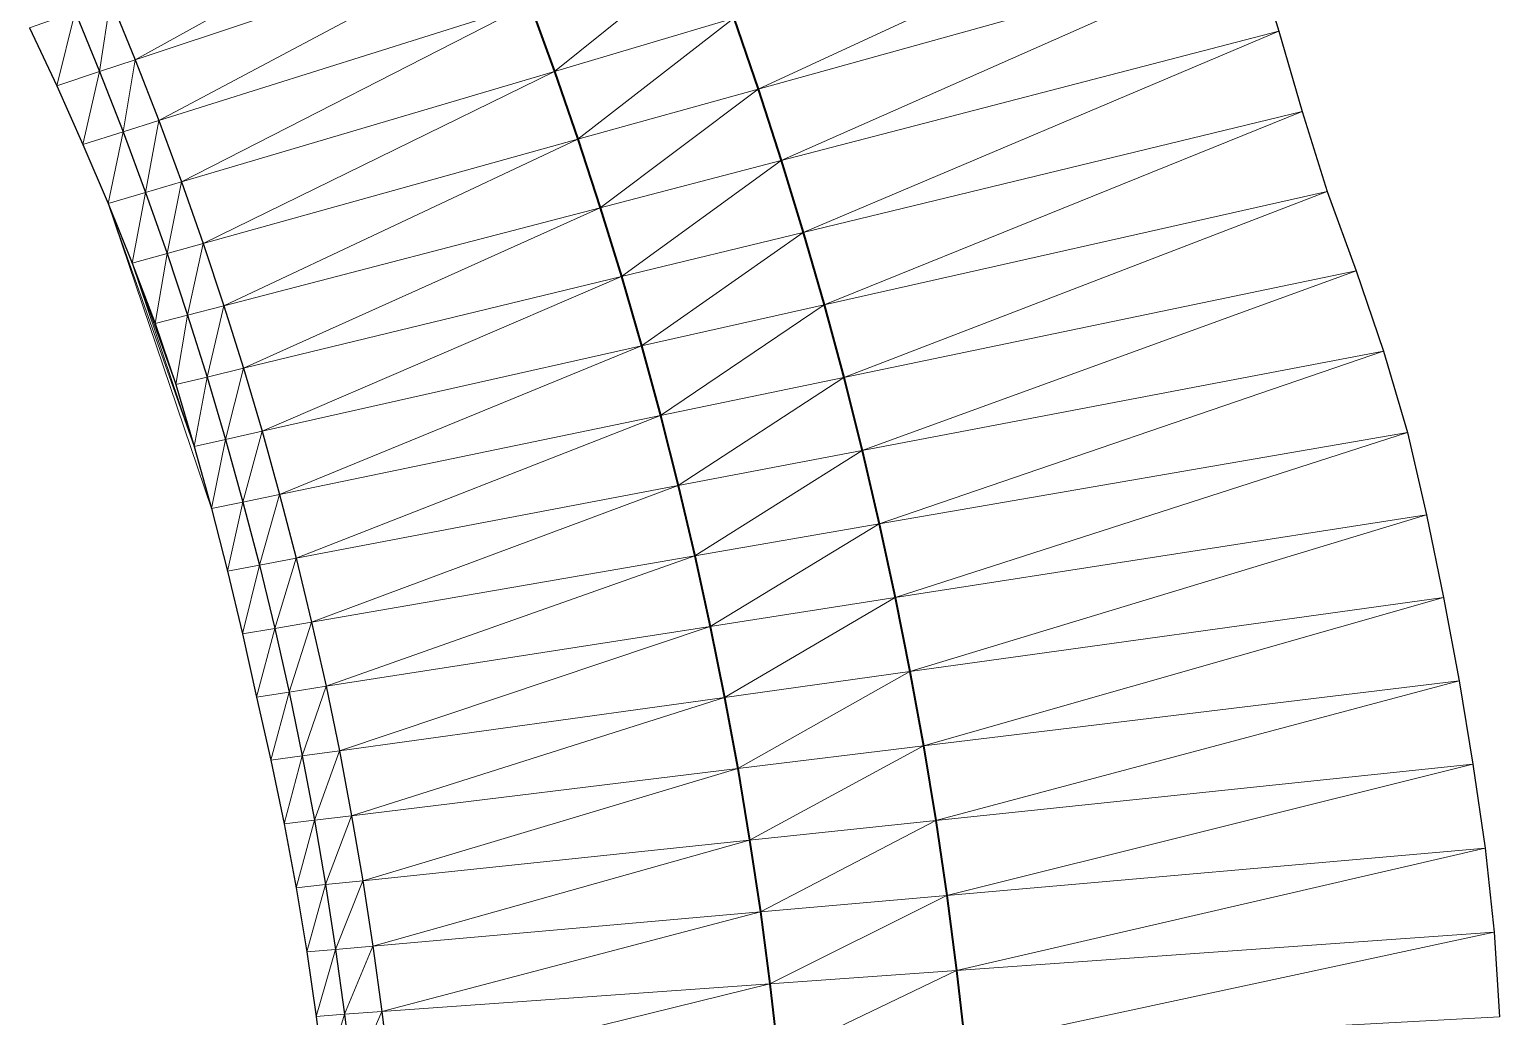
# Model space of a CAD drawing. Header units: metres. Extents: x 246428 to 246884, y 7418966 to 7419490.
# Drawn here: x 246570.84 to 246610.12, y 7419154.39 to 7419180.75 of the extents above; entities that cross this region are included whole.
import ezdxf

# ---------------------------------------------------------------- set-up
doc = ezdxf.new("R2010")
doc.units = ezdxf.units.M
doc.linetypes.add('blank name', pattern=[0])
doc.linetypes.add('HIDDEN', pattern=[9.525, 6.35, -3.175])
doc.layers.add('_12D_UNMAPPED', color=7, linetype='Continuous')
doc.layers.add('BATTER', color=250, linetype='HIDDEN', lineweight=25)
doc.layers.add('DRAINAGE_SWALE', color=7, linetype='CHANNEL_DASHDOT_X4', lineweight=40)
doc.styles.get("Standard").update_dxf_attribs({"font": 'romans.shx', "width": 0.65})
doc.linetypes.add('CHANNEL_DASHDOT_X4', pattern='A,6,-1,1,-1,0.004,[">",Standard,S=4,R=0,X=0,Y=-1.7144],0.004,1,-1,6,-1,1,-1', length=20.008)

msp = doc.modelspace()

# ---------------------------------------------------------------- linework, layer by layer
at = {"layer": '_12D_UNMAPPED', "color": 3, "linetype": 'blank name', "lineweight": 0}
for points in [[(246573.008, 7419181.55, 31.415), (246582.808, 7419184.993, 29.684), (246573.667, 7419179.937, 31.407)], [(246582.808, 7419184.993, 29.684), (246583.523, 7419183.217, 29.676), (246573.667, 7419179.937, 31.407)], [(246590.31, 7419179.15, 29.552), (246589.66, 7419181.045, 29.56), (246602.856, 7419184.952, 31.853)], [(246590.31, 7419179.15, 29.552), (246602.856, 7419184.952, 31.853), (246603.56, 7419182.835, 31.844)], [(246583.523, 7419183.217, 29.676), (246574.299, 7419178.312, 31.399), (246573.667, 7419179.937, 31.407)], [(246574.299, 7419178.312, 31.399), (246583.523, 7419183.217, 29.676), (246584.209, 7419181.428, 29.668)], [(246584.209, 7419181.428, 29.668), (246588.979, 7419182.927, 29.568), (246584.866, 7419179.625, 29.66)], [(246588.979, 7419182.927, 29.568), (246589.66, 7419181.045, 29.56), (246584.866, 7419179.625, 29.66)], [(246590.929, 7419177.244, 29.544), (246590.31, 7419179.15, 29.552), (246603.56, 7419182.835, 31.844)], [(246590.929, 7419177.244, 29.544), (246603.56, 7419182.835, 31.844), (246604.223, 7419180.703, 31.833)], [(246570.841, 7419180.788, 31.199), (246572.064, 7419181.218, 31.415), (246571.571, 7419179.24, 31.205)], [(246572.064, 7419181.218, 31.415), (246572.718, 7419179.621, 31.407), (246571.571, 7419179.24, 31.205)], [(246572.064, 7419181.218, 31.415), (246573.008, 7419181.55, 31.415), (246572.718, 7419179.621, 31.407)], [(246573.008, 7419181.55, 31.415), (246573.667, 7419179.937, 31.407), (246572.718, 7419179.621, 31.407)], [(246574.905, 7419176.676, 31.391), (246574.299, 7419178.312, 31.399), (246584.209, 7419181.428, 29.668)], [(246574.905, 7419176.676, 31.391), (246584.209, 7419181.428, 29.668), (246584.866, 7419179.625, 29.66)], [(246589.66, 7419181.045, 29.56), (246585.493, 7419177.811, 29.652), (246584.866, 7419179.625, 29.66)], [(246585.493, 7419177.811, 29.652), (246589.66, 7419181.045, 29.56), (246590.31, 7419179.15, 29.552)], [(246591.516, 7419175.325, 29.536), (246590.929, 7419177.244, 29.544), (246604.223, 7419180.703, 31.833)], [(246604.846, 7419178.557, 31.822), (246591.516, 7419175.325, 29.536), (246604.223, 7419180.703, 31.833)], [(246572.718, 7419179.621, 31.407), (246572.273, 7419177.675, 31.212), (246571.571, 7419179.24, 31.205)], [(246573.345, 7419178.013, 31.399), (246572.273, 7419177.675, 31.212), (246572.718, 7419179.621, 31.407)], [(246573.667, 7419179.937, 31.407), (246573.345, 7419178.013, 31.399), (246572.718, 7419179.621, 31.407)], [(246574.299, 7419178.312, 31.399), (246573.345, 7419178.013, 31.399), (246573.667, 7419179.937, 31.407)], [(246575.484, 7419175.028, 31.383), (246574.905, 7419176.676, 31.391), (246584.866, 7419179.625, 29.66)], [(246585.493, 7419177.811, 29.652), (246575.484, 7419175.028, 31.383), (246584.866, 7419179.625, 29.66)], [(246586.09, 7419175.985, 29.644), (246585.493, 7419177.811, 29.652), (246590.31, 7419179.15, 29.552)], [(246590.929, 7419177.244, 29.544), (246586.09, 7419175.985, 29.644), (246590.31, 7419179.15, 29.552)], [(246591.516, 7419175.325, 29.536), (246604.846, 7419178.557, 31.822), (246592.071, 7419173.395, 29.527)], [(246592.071, 7419173.395, 29.527), (246604.846, 7419178.557, 31.822), (246605.512, 7419176.418, 31.823)], [(246573.345, 7419178.013, 31.399), (246574.299, 7419178.312, 31.399), (246573.946, 7419176.392, 31.391)], [(246574.299, 7419178.312, 31.399), (246574.905, 7419176.676, 31.391), (246573.946, 7419176.392, 31.391)], [(246572.273, 7419177.675, 31.212), (246573.345, 7419178.013, 31.399), (246572.945, 7419176.095, 31.217)], [(246573.345, 7419178.013, 31.399), (246573.946, 7419176.392, 31.391), (246572.945, 7419176.095, 31.217)], [(246576.035, 7419173.368, 31.375), (246575.484, 7419175.028, 31.383), (246585.493, 7419177.811, 29.652)], [(246576.035, 7419173.368, 31.375), (246585.493, 7419177.811, 29.652), (246586.09, 7419175.985, 29.644)], [(246586.09, 7419175.985, 29.644), (246590.929, 7419177.244, 29.544), (246586.657, 7419174.147, 29.636)], [(246590.929, 7419177.244, 29.544), (246591.516, 7419175.325, 29.536), (246586.657, 7419174.147, 29.636)], [(246573.946, 7419176.392, 31.391), (246574.905, 7419176.676, 31.391), (246574.52, 7419174.76, 31.383)], [(246574.905, 7419176.676, 31.391), (246575.484, 7419175.028, 31.383), (246574.52, 7419174.76, 31.383)], [(246572.945, 7419176.095, 31.217), (246573.946, 7419176.392, 31.391), (246573.588, 7419174.501, 31.222)], [(246572.945, 7419176.095, 31.217), (246573.588, 7419174.501, 31.222), (246575.243, 7419169.611, 31.216)], [(246572.945, 7419176.095, 31.217), (246575.243, 7419169.611, 31.216), (246575.705, 7419167.951, 31.208)], [(246573.946, 7419176.392, 31.391), (246574.52, 7419174.76, 31.383), (246573.588, 7419174.501, 31.222)], [(246592.595, 7419171.455, 29.519), (246592.071, 7419173.395, 29.527), (246605.512, 7419176.418, 31.823)], [(246592.595, 7419171.455, 29.519), (246605.512, 7419176.418, 31.823), (246606.286, 7419174.295, 31.85)], [(246576.56, 7419171.699, 31.367), (246576.035, 7419173.368, 31.375), (246586.09, 7419175.985, 29.644)], [(246576.56, 7419171.699, 31.367), (246586.09, 7419175.985, 29.644), (246586.657, 7419174.147, 29.636)], [(246586.657, 7419174.147, 29.636), (246591.516, 7419175.325, 29.536), (246587.193, 7419172.298, 29.627)], [(246591.516, 7419175.325, 29.536), (246592.071, 7419173.395, 29.527), (246587.193, 7419172.298, 29.627)], [(246574.52, 7419174.76, 31.383), (246575.484, 7419175.028, 31.383), (246575.068, 7419173.117, 31.375)], [(246575.484, 7419175.028, 31.383), (246576.035, 7419173.368, 31.375), (246575.068, 7419173.117, 31.375)], [(246573.588, 7419174.501, 31.222), (246574.52, 7419174.76, 31.383), (246574.202, 7419172.891, 31.226)], [(246573.588, 7419174.501, 31.222), (246574.202, 7419172.891, 31.226), (246574.75, 7419171.26, 31.223)], [(246573.588, 7419174.501, 31.222), (246574.75, 7419171.26, 31.223), (246575.243, 7419169.611, 31.216)], [(246574.52, 7419174.76, 31.383), (246575.068, 7419173.117, 31.375), (246574.202, 7419172.891, 31.226)], [(246577.057, 7419170.019, 31.359), (246576.56, 7419171.699, 31.367), (246586.657, 7419174.147, 29.636)], [(246577.057, 7419170.019, 31.359), (246586.657, 7419174.147, 29.636), (246587.193, 7419172.298, 29.627)], [(246593.086, 7419169.505, 29.511), (246592.595, 7419171.455, 29.519), (246606.286, 7419174.295, 31.85)], [(246593.086, 7419169.505, 29.511), (246606.286, 7419174.295, 31.85), (246607.02, 7419172.154, 31.875)], [(246575.068, 7419173.117, 31.375), (246576.035, 7419173.368, 31.375), (246575.588, 7419171.463, 31.367)], [(246576.035, 7419173.368, 31.375), (246576.56, 7419171.699, 31.367), (246575.588, 7419171.463, 31.367)], [(246587.193, 7419172.298, 29.627), (246592.071, 7419173.395, 29.527), (246587.699, 7419170.439, 29.619)], [(246592.071, 7419173.395, 29.527), (246592.595, 7419171.455, 29.519), (246587.699, 7419170.439, 29.619)], [(246574.202, 7419172.891, 31.226), (246575.068, 7419173.117, 31.375), (246574.75, 7419171.26, 31.223)], [(246575.068, 7419173.117, 31.375), (246575.588, 7419171.463, 31.367), (246574.75, 7419171.26, 31.223)], [(246577.526, 7419168.329, 31.351), (246577.057, 7419170.019, 31.359), (246587.193, 7419172.298, 29.627)], [(246577.526, 7419168.329, 31.351), (246587.193, 7419172.298, 29.627), (246587.699, 7419170.439, 29.619)], [(246593.545, 7419167.544, 29.503), (246593.086, 7419169.505, 29.511), (246607.02, 7419172.154, 31.875)], [(246593.545, 7419167.544, 29.503), (246607.02, 7419172.154, 31.875), (246607.659, 7419169.985, 31.891)], [(246574.75, 7419171.26, 31.223), (246575.588, 7419171.463, 31.367), (246575.243, 7419169.611, 31.216)], [(246575.588, 7419171.463, 31.367), (246576.081, 7419169.799, 31.359), (246575.243, 7419169.611, 31.216)], [(246575.588, 7419171.463, 31.367), (246576.56, 7419171.699, 31.367), (246576.081, 7419169.799, 31.359)], [(246576.56, 7419171.699, 31.367), (246577.057, 7419170.019, 31.359), (246576.081, 7419169.799, 31.359)], [(246587.699, 7419170.439, 29.619), (246592.595, 7419171.455, 29.519), (246588.174, 7419168.571, 29.611)], [(246592.595, 7419171.455, 29.519), (246593.086, 7419169.505, 29.511), (246588.174, 7419168.571, 29.611)], [(246577.967, 7419166.63, 31.343), (246577.526, 7419168.329, 31.351), (246587.699, 7419170.439, 29.619)], [(246577.967, 7419166.63, 31.343), (246587.699, 7419170.439, 29.619), (246588.174, 7419168.571, 29.611)], [(246575.243, 7419169.611, 31.216), (246576.081, 7419169.799, 31.359), (246575.705, 7419167.951, 31.208)], [(246576.081, 7419169.799, 31.359), (246576.547, 7419168.126, 31.351), (246575.705, 7419167.951, 31.208)], [(246576.081, 7419169.799, 31.359), (246577.057, 7419170.019, 31.359), (246576.547, 7419168.126, 31.351)], [(246577.057, 7419170.019, 31.359), (246577.526, 7419168.329, 31.351), (246576.547, 7419168.126, 31.351)], [(246593.972, 7419165.575, 29.495), (246593.545, 7419167.544, 29.503), (246607.659, 7419169.985, 31.891)], [(246593.972, 7419165.575, 29.495), (246607.659, 7419169.985, 31.891), (246608.163, 7419167.786, 31.889)], [(246588.174, 7419168.571, 29.611), (246593.086, 7419169.505, 29.511), (246588.619, 7419166.693, 29.603)], [(246593.086, 7419169.505, 29.511), (246593.545, 7419167.544, 29.503), (246588.619, 7419166.693, 29.603)], [(246576.547, 7419168.126, 31.351), (246577.526, 7419168.329, 31.351), (246576.985, 7419166.443, 31.343)], [(246577.526, 7419168.329, 31.351), (246577.967, 7419166.63, 31.343), (246576.985, 7419166.443, 31.343)], [(246578.38, 7419164.922, 31.335), (246577.967, 7419166.63, 31.343), (246588.174, 7419168.571, 29.611)], [(246578.38, 7419164.922, 31.335), (246588.174, 7419168.571, 29.611), (246588.619, 7419166.693, 29.603)], [(246575.705, 7419167.951, 31.208), (246576.547, 7419168.126, 31.351), (246576.136, 7419166.282, 31.199)], [(246576.547, 7419168.126, 31.351), (246576.985, 7419166.443, 31.343), (246576.136, 7419166.282, 31.199)], [(246588.619, 7419166.693, 29.603), (246593.545, 7419167.544, 29.503), (246589.032, 7419164.806, 29.595)], [(246593.545, 7419167.544, 29.503), (246593.972, 7419165.575, 29.495), (246589.032, 7419164.806, 29.595)], [(246594.366, 7419163.598, 29.487), (246593.972, 7419165.575, 29.495), (246608.163, 7419167.786, 31.889)], [(246594.366, 7419163.598, 29.487), (246608.163, 7419167.786, 31.889), (246608.622, 7419165.576, 31.886)], [(246578.765, 7419163.206, 31.327), (246578.38, 7419164.922, 31.335), (246588.619, 7419166.693, 29.603)], [(246578.765, 7419163.206, 31.327), (246588.619, 7419166.693, 29.603), (246589.032, 7419164.806, 29.595)], [(246576.136, 7419166.282, 31.199), (246576.985, 7419166.443, 31.343), (246576.535, 7419164.603, 31.19)], [(246576.985, 7419166.443, 31.343), (246577.395, 7419164.752, 31.335), (246576.535, 7419164.603, 31.19)], [(246576.985, 7419166.443, 31.343), (246577.967, 7419166.63, 31.343), (246577.395, 7419164.752, 31.335)], [(246577.967, 7419166.63, 31.343), (246578.38, 7419164.922, 31.335), (246577.395, 7419164.752, 31.335)], [(246589.032, 7419164.806, 29.595), (246593.972, 7419165.575, 29.495), (246589.413, 7419162.91, 29.587)], [(246593.972, 7419165.575, 29.495), (246594.366, 7419163.598, 29.487), (246589.413, 7419162.91, 29.587)], [(246594.727, 7419161.612, 29.479), (246594.366, 7419163.598, 29.487), (246608.622, 7419165.576, 31.886)], [(246594.727, 7419161.612, 29.479), (246608.622, 7419165.576, 31.886), (246609.036, 7419163.355, 31.882)], [(246576.535, 7419164.603, 31.19), (246577.395, 7419164.752, 31.335), (246576.906, 7419162.917, 31.18)], [(246577.395, 7419164.752, 31.335), (246577.777, 7419163.052, 31.327), (246576.906, 7419162.917, 31.18)], [(246577.395, 7419164.752, 31.335), (246578.38, 7419164.922, 31.335), (246577.777, 7419163.052, 31.327)], [(246578.38, 7419164.922, 31.335), (246578.765, 7419163.206, 31.327), (246577.777, 7419163.052, 31.327)], [(246579.122, 7419161.482, 31.319), (246578.765, 7419163.206, 31.327), (246589.032, 7419164.806, 29.595)], [(246579.122, 7419161.482, 31.319), (246589.032, 7419164.806, 29.595), (246589.413, 7419162.91, 29.587)], [(246594.366, 7419163.598, 29.487), (246589.764, 7419161.007, 29.579), (246589.413, 7419162.91, 29.587)], [(246594.727, 7419161.612, 29.479), (246589.764, 7419161.007, 29.579), (246594.366, 7419163.598, 29.487)], [(246578.765, 7419163.206, 31.327), (246578.131, 7419161.345, 31.319), (246577.777, 7419163.052, 31.327)], [(246579.122, 7419161.482, 31.319), (246578.131, 7419161.345, 31.319), (246578.765, 7419163.206, 31.327)], [(246595.055, 7419159.619, 29.471), (246594.727, 7419161.612, 29.479), (246609.036, 7419163.355, 31.882)], [(246609.405, 7419161.125, 31.876), (246595.055, 7419159.619, 29.471), (246609.036, 7419163.355, 31.882)], [(246577.777, 7419163.052, 31.327), (246577.293, 7419161.229, 31.178), (246576.906, 7419162.917, 31.18)], [(246578.131, 7419161.345, 31.319), (246577.293, 7419161.229, 31.178), (246577.777, 7419163.052, 31.327)], [(246579.45, 7419159.751, 31.311), (246579.122, 7419161.482, 31.319), (246589.413, 7419162.91, 29.587)], [(246589.764, 7419161.007, 29.579), (246579.45, 7419159.751, 31.311), (246589.413, 7419162.91, 29.587)], [(246589.764, 7419161.007, 29.579), (246594.727, 7419161.612, 29.479), (246590.083, 7419159.097, 29.571)], [(246594.727, 7419161.612, 29.479), (246595.055, 7419159.619, 29.471), (246590.083, 7419159.097, 29.571)], [(246577.293, 7419161.229, 31.178), (246578.131, 7419161.345, 31.319), (246577.647, 7419159.531, 31.175)], [(246578.131, 7419161.345, 31.319), (246578.457, 7419159.63, 31.311), (246577.647, 7419159.531, 31.175)], [(246578.131, 7419161.345, 31.319), (246579.122, 7419161.482, 31.319), (246578.457, 7419159.63, 31.311)], [(246579.122, 7419161.482, 31.319), (246579.45, 7419159.751, 31.311), (246578.457, 7419159.63, 31.311)], [(246579.749, 7419158.013, 31.303), (246579.45, 7419159.751, 31.311), (246589.764, 7419161.007, 29.579)], [(246579.749, 7419158.013, 31.303), (246589.764, 7419161.007, 29.579), (246590.083, 7419159.097, 29.571)], [(246595.055, 7419159.619, 29.471), (246609.405, 7419161.125, 31.876), (246595.35, 7419157.619, 29.463)], [(246595.35, 7419157.619, 29.463), (246609.405, 7419161.125, 31.876), (246609.728, 7419158.886, 31.869)], [(246577.647, 7419159.531, 31.175), (246578.457, 7419159.63, 31.311), (246577.967, 7419157.826, 31.171)], [(246578.457, 7419159.63, 31.311), (246578.755, 7419157.909, 31.303), (246577.967, 7419157.826, 31.171)], [(246578.457, 7419159.63, 31.311), (246579.45, 7419159.751, 31.311), (246578.755, 7419157.909, 31.303)], [(246579.45, 7419159.751, 31.311), (246579.749, 7419158.013, 31.303), (246578.755, 7419157.909, 31.303)], [(246590.083, 7419159.097, 29.571), (246595.055, 7419159.619, 29.471), (246590.37, 7419157.18, 29.563)], [(246595.055, 7419159.619, 29.471), (246595.35, 7419157.619, 29.463), (246590.37, 7419157.18, 29.563)], [(246580.02, 7419156.268, 31.295), (246579.749, 7419158.013, 31.303), (246590.083, 7419159.097, 29.571)], [(246580.02, 7419156.268, 31.295), (246590.083, 7419159.097, 29.571), (246590.37, 7419157.18, 29.563)], [(246595.612, 7419155.613, 29.455), (246595.35, 7419157.619, 29.463), (246609.728, 7419158.886, 31.869)], [(246595.612, 7419155.613, 29.455), (246609.728, 7419158.886, 31.869), (246609.974, 7419156.637, 31.855)], [(246578.755, 7419157.909, 31.303), (246579.749, 7419158.013, 31.303), (246579.023, 7419156.181, 31.295)], [(246579.749, 7419158.013, 31.303), (246580.02, 7419156.268, 31.295), (246579.023, 7419156.181, 31.295)], [(246577.967, 7419157.826, 31.171), (246578.755, 7419157.909, 31.303), (246578.253, 7419156.113, 31.166)], [(246578.755, 7419157.909, 31.303), (246579.023, 7419156.181, 31.295), (246578.253, 7419156.113, 31.166)], [(246590.37, 7419157.18, 29.563), (246595.35, 7419157.619, 29.463), (246590.625, 7419155.257, 29.555)], [(246595.35, 7419157.619, 29.463), (246595.612, 7419155.613, 29.455), (246590.625, 7419155.257, 29.555)], [(246580.261, 7419154.518, 31.287), (246580.02, 7419156.268, 31.295), (246590.37, 7419157.18, 29.563)], [(246580.261, 7419154.518, 31.287), (246590.37, 7419157.18, 29.563), (246590.625, 7419155.257, 29.555)], [(246595.84, 7419153.601, 29.447), (246595.612, 7419155.613, 29.455), (246609.974, 7419156.637, 31.855)], [(246595.84, 7419153.601, 29.447), (246609.974, 7419156.637, 31.855), (246610.118, 7419154.38, 31.83)], [(246578.253, 7419156.113, 31.166), (246579.023, 7419156.181, 31.295), (246578.505, 7419154.392, 31.16)], [(246579.023, 7419156.181, 31.295), (246579.263, 7419154.447, 31.287), (246578.505, 7419154.392, 31.16)], [(246579.023, 7419156.181, 31.295), (246580.02, 7419156.268, 31.295), (246579.263, 7419154.447, 31.287)], [(246580.02, 7419156.268, 31.295), (246580.261, 7419154.518, 31.287), (246579.263, 7419154.447, 31.287)], [(246580.473, 7419152.762, 31.278), (246580.261, 7419154.518, 31.287), (246590.625, 7419155.257, 29.555)], [(246580.473, 7419152.762, 31.278), (246590.625, 7419155.257, 29.555), (246590.848, 7419153.328, 29.547)], [(246590.625, 7419155.257, 29.555), (246595.612, 7419155.613, 29.455), (246590.848, 7419153.328, 29.547)], [(246595.612, 7419155.613, 29.455), (246595.84, 7419153.601, 29.447), (246590.848, 7419153.328, 29.547)], [(246579.263, 7419154.447, 31.287), (246580.261, 7419154.518, 31.287), (246579.475, 7419152.707, 31.278)], [(246580.261, 7419154.518, 31.287), (246580.473, 7419152.762, 31.278), (246579.475, 7419152.707, 31.278)], [(246578.505, 7419154.392, 31.16), (246579.263, 7419154.447, 31.287), (246578.722, 7419152.666, 31.153)], [(246579.263, 7419154.447, 31.287), (246579.475, 7419152.707, 31.278), (246578.722, 7419152.666, 31.153)]]:
    msp.add_3dface(points, dxfattribs=at)
at = {"layer": 'BATTER'}
for points in [[(246603.56, 7419182.835, 31.844), (246604.223, 7419180.703, 31.833), (246604.846, 7419178.557, 31.822), (246605.512, 7419176.418, 31.823), (246606.286, 7419174.295, 31.85), (246607.02, 7419172.154, 31.875), (246607.659, 7419169.985, 31.891), (246608.163, 7419167.786, 31.889), (246608.622, 7419165.576, 31.886), (246609.036, 7419163.355, 31.882), (246609.405, 7419161.125, 31.876), (246609.728, 7419158.886, 31.869), (246609.974, 7419156.637, 31.855), (246610.118, 7419154.38, 31.83)], [(246572.064, 7419181.218, 31.415), (246572.718, 7419179.621, 31.407), (246573.345, 7419178.013, 31.399), (246573.946, 7419176.392, 31.391), (246574.52, 7419174.76, 31.383), (246575.068, 7419173.117, 31.375), (246575.588, 7419171.463, 31.367), (246576.081, 7419169.799, 31.359), (246576.547, 7419168.126, 31.351), (246576.985, 7419166.443, 31.343), (246577.395, 7419164.752, 31.335), (246577.777, 7419163.052, 31.327), (246578.131, 7419161.345, 31.319), (246578.457, 7419159.63, 31.311), (246578.755, 7419157.909, 31.303), (246579.023, 7419156.181, 31.295), (246579.263, 7419154.447, 31.287), (246579.475, 7419152.707, 31.278)], [(246573.008, 7419181.55, 31.415), (246573.667, 7419179.937, 31.407), (246574.299, 7419178.312, 31.399), (246574.905, 7419176.676, 31.391), (246575.484, 7419175.028, 31.383), (246576.035, 7419173.368, 31.375), (246576.56, 7419171.699, 31.367), (246577.057, 7419170.019, 31.359), (246577.526, 7419168.329, 31.351), (246577.967, 7419166.63, 31.343), (246578.38, 7419164.922, 31.335), (246578.765, 7419163.206, 31.327), (246579.122, 7419161.482, 31.319), (246579.45, 7419159.751, 31.311), (246579.749, 7419158.013, 31.303), (246580.02, 7419156.268, 31.295), (246580.261, 7419154.518, 31.287), (246580.473, 7419152.762, 31.278)], [(246570.841, 7419180.788, 31.199), (246571.571, 7419179.24, 31.205), (246572.273, 7419177.675, 31.212), (246572.945, 7419176.095, 31.217), (246573.588, 7419174.501, 31.222), (246574.202, 7419172.891, 31.226), (246574.75, 7419171.26, 31.223), (246575.243, 7419169.611, 31.216), (246575.705, 7419167.951, 31.208), (246576.136, 7419166.282, 31.199), (246576.535, 7419164.603, 31.19), (246576.906, 7419162.917, 31.18), (246577.293, 7419161.229, 31.178), (246577.647, 7419159.531, 31.175), (246577.967, 7419157.826, 31.171), (246578.253, 7419156.113, 31.166), (246578.505, 7419154.392, 31.16), (246578.722, 7419152.666, 31.153)]]:
    msp.add_polyline3d(points, dxfattribs=at)
at = {"layer": 'DRAINAGE_SWALE'}
for points in [[(246584.209, 7419181.428, 29.668), (246584.866, 7419179.625, 29.66), (246585.493, 7419177.811, 29.652), (246586.09, 7419175.985, 29.644), (246586.657, 7419174.147, 29.636), (246587.193, 7419172.298, 29.627), (246587.699, 7419170.439, 29.619), (246588.174, 7419168.571, 29.611), (246588.619, 7419166.693, 29.603), (246589.032, 7419164.806, 29.595), (246589.413, 7419162.91, 29.587), (246589.764, 7419161.007, 29.579), (246590.083, 7419159.097, 29.571), (246590.37, 7419157.18, 29.563), (246590.625, 7419155.257, 29.555), (246590.848, 7419153.328, 29.547)], [(246589.66, 7419181.045, 29.56), (246590.31, 7419179.15, 29.552), (246590.929, 7419177.244, 29.544), (246591.516, 7419175.325, 29.536), (246592.071, 7419173.395, 29.527), (246592.595, 7419171.455, 29.519), (246593.086, 7419169.505, 29.511), (246593.545, 7419167.544, 29.503), (246593.972, 7419165.575, 29.495), (246594.366, 7419163.598, 29.487), (246594.727, 7419161.612, 29.479), (246595.055, 7419159.619, 29.471), (246595.35, 7419157.619, 29.463), (246595.612, 7419155.613, 29.455), (246595.84, 7419153.601, 29.447)]]:
    msp.add_polyline3d(points, dxfattribs=at)

doc.saveas('drawing.dxf')
